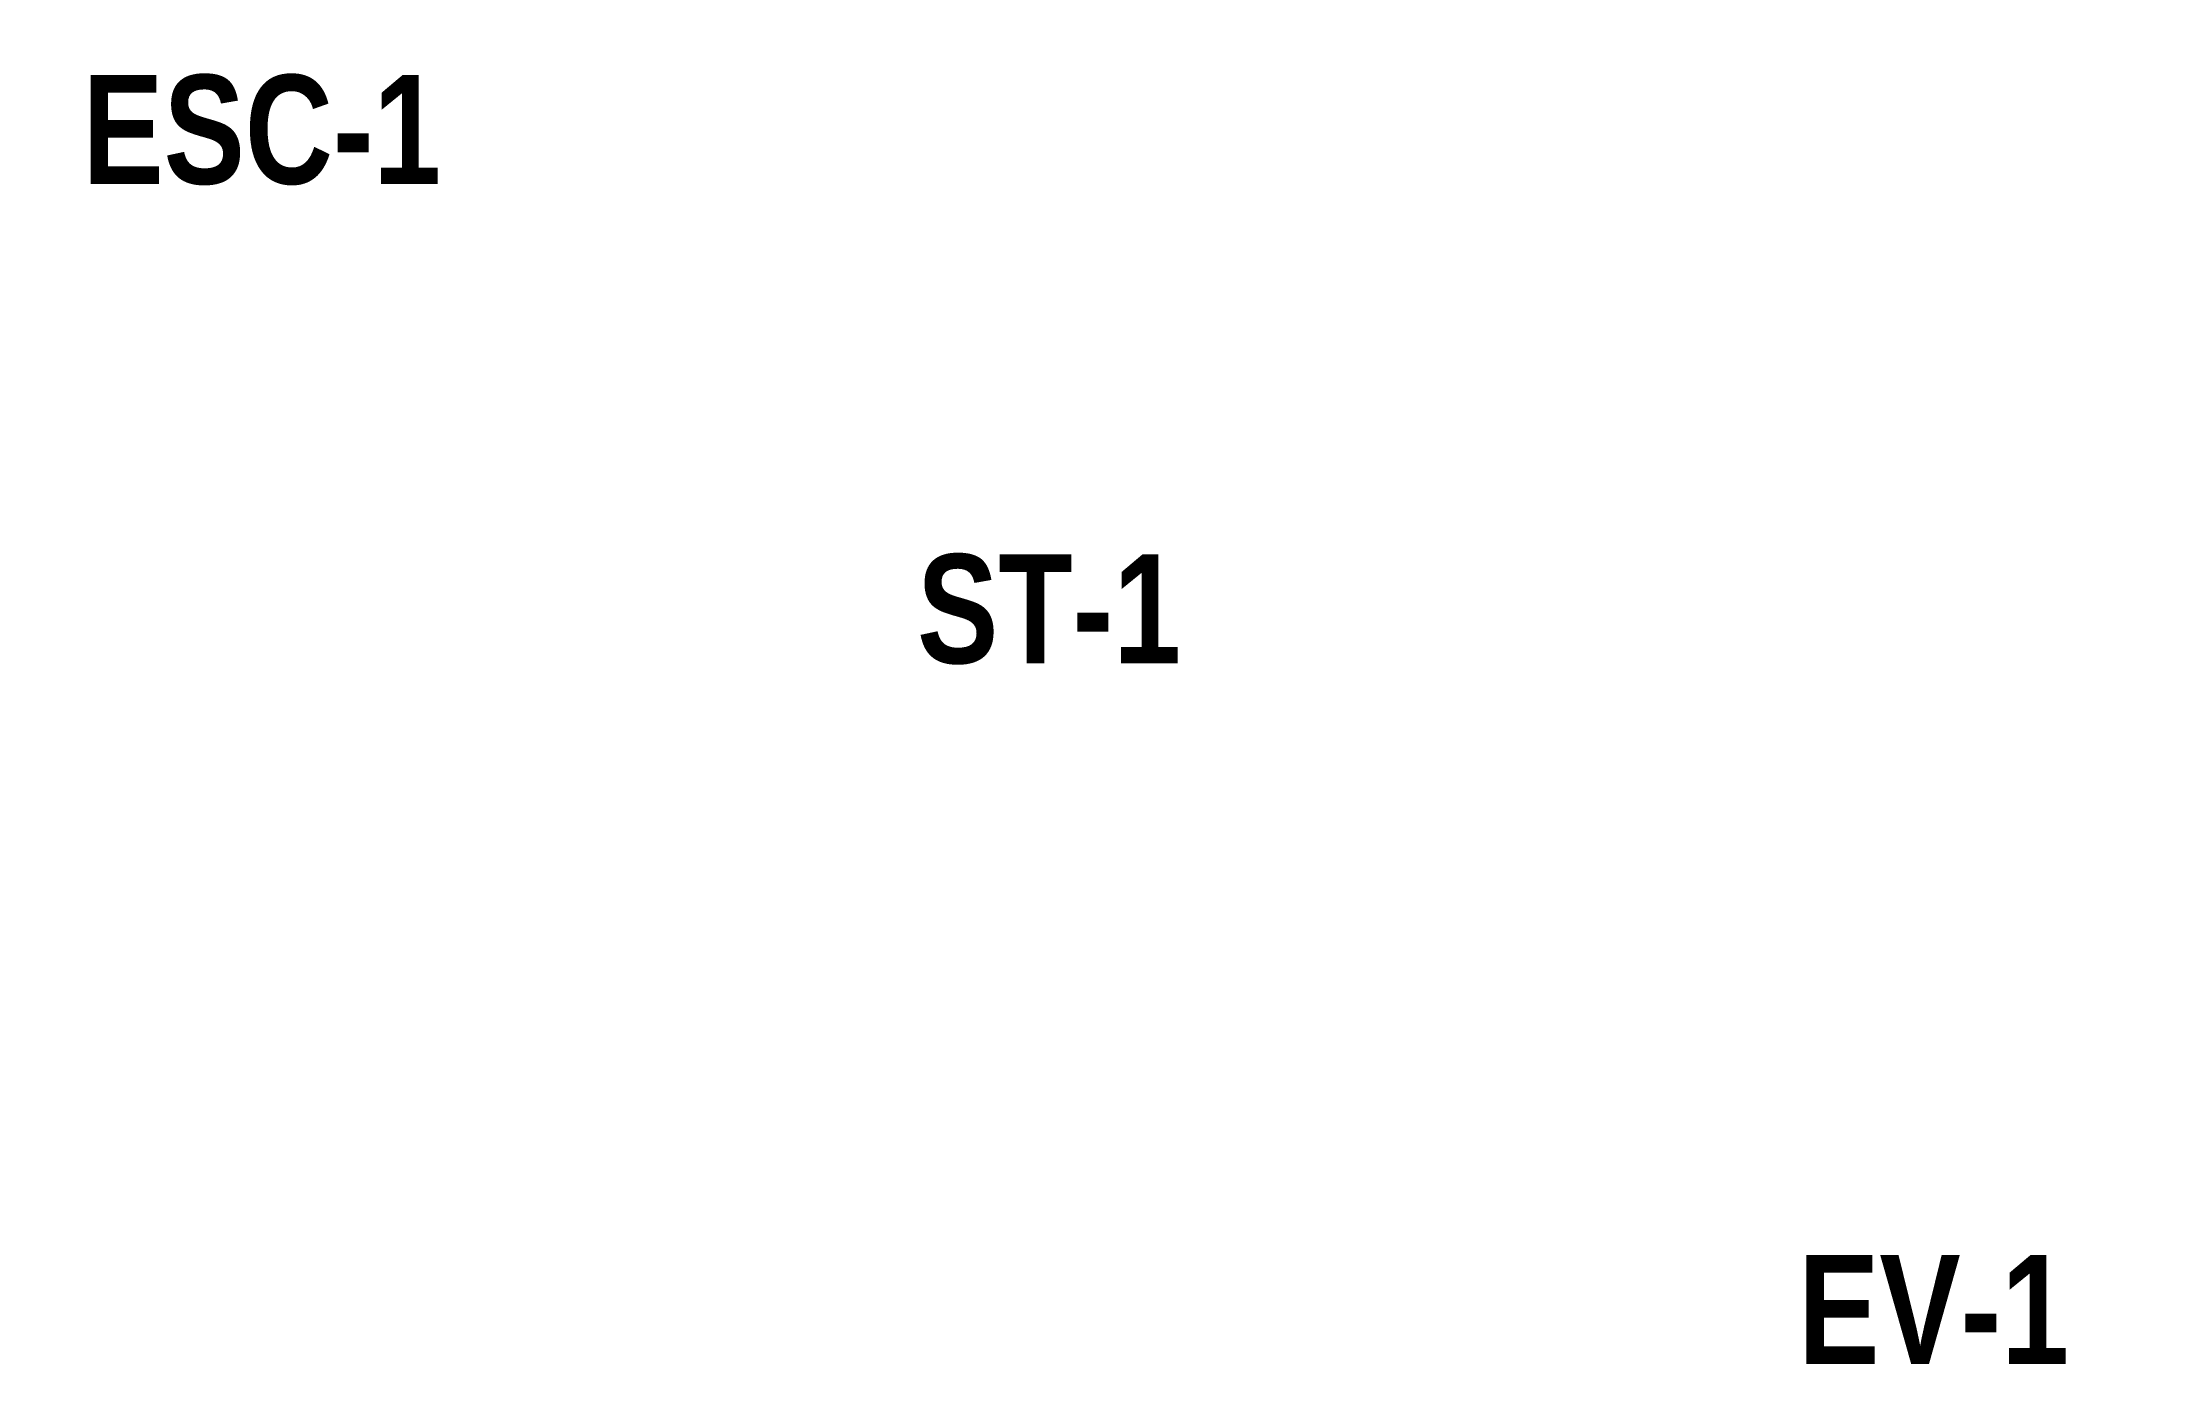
# Model space of a CAD drawing. Header units: millimetres. Extents: x -60197 to 55323, y -5125 to 4108.
# Drawn here: x -60197 to -48573, y -3321 to 4048 of the extents above.
import ezdxf
from ezdxf.enums import TextEntityAlignment as Align

# ---------------------------------------------------------------- set-up
doc = ezdxf.new("R2010")
doc.units = ezdxf.units.MM
doc.set_wipeout_variables(frame=1)
doc.layers.add('ARC_TAG_ROOM NAME', color=63, linetype='Continuous')
doc.layers.add('ARC_TAG_ROOM NAME 2', color=1, linetype='Continuous')
doc.styles.add('Arial_B_2', font='arialbd.ttf', dxfattribs={"width": 0.8, "height": 710.329341})

# ---------------------------------------------------------------- blocks, each defined once
blk = doc.blocks.new('A$Cfa825779')
blk.add_wipeout([(-1611, 640), (1611, 640), (1611, -640), (-1611, -640)]).dxf.layer = 'ARC_TAG_ROOM NAME 2'

msp = doc.modelspace()

# ---------------------------------------------------------------- block references
at = {"layer": 'ARC_TAG_ROOM NAME 2', "xscale": 0.75, "yscale": 0.75, "zscale": 0.75}
for p in [(-58988, 3568), (-54654, 929), (-49781, -2841)]:
    msp.add_blockref('A$Cfa825779', p, dxfattribs=at)

# ---------------------------------------------------------------- next in the draw order: texts
at = {"layer": 'ARC_TAG_ROOM NAME', "lineweight": 9, "style": 'Arial_B_2', "width": 0.8}
for s, p in [('ESC-1', (-58988, 3568)), ('ST-1', (-54654, 929))]:
    msp.add_text(s, height=600, dxfattribs=at).set_placement(p, align=Align.MIDDLE_CENTER)
at = {"layer": 'ARC_TAG_ROOM NAME', "lineweight": 9, "insert": (-49785, -2929), "char_height": 600, "width": 698.4, "attachment_point": 5, "line_spacing_factor": 0.938532, "style": 'Arial_B_2'}
msp.add_mtext('EV-1', dxfattribs=at)

doc.saveas('drawing.dxf')
